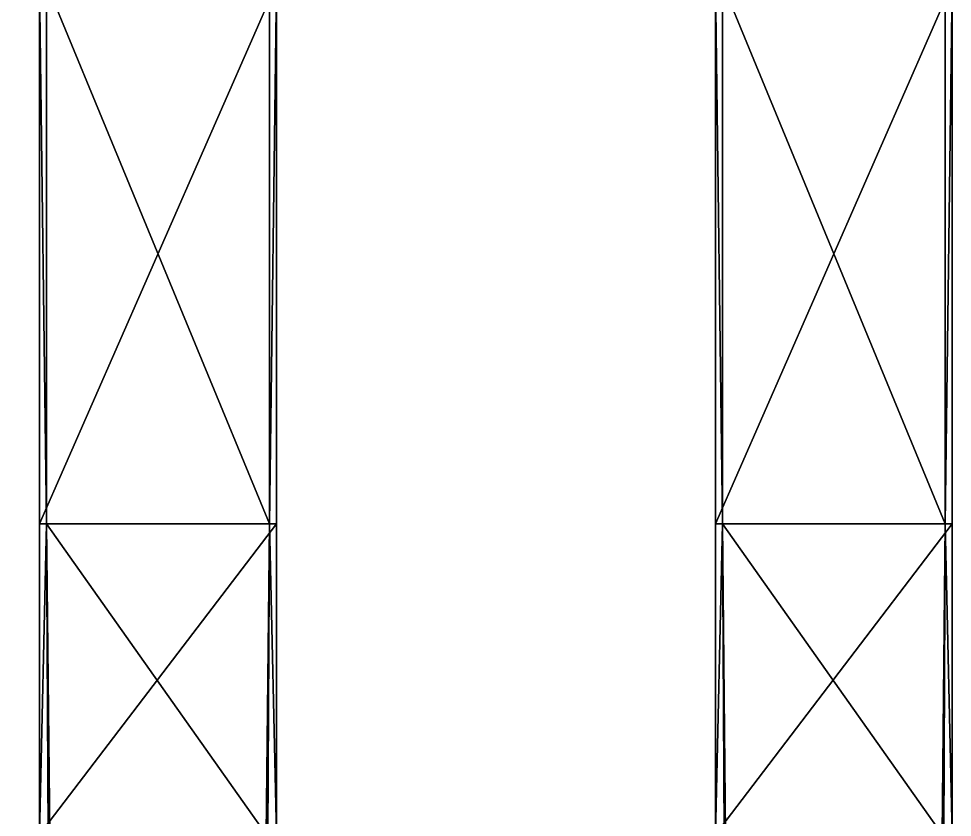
# Model space of a CAD drawing. Header units: millimetres. Extents: x -13000 to 13000, y -1300 to 1300.
# Drawn here: x -7353 to -6662, y -617 to -26 of the extents above; entities that cross this region are included whole.
import ezdxf

# ---------------------------------------------------------------- set-up
doc = ezdxf.new("R2010")
doc.units = ezdxf.units.MM
doc.layers.add('Rails', color=7, linetype='Continuous', true_color=0x068706)

msp = doc.modelspace()

# ---------------------------------------------------------------- meshes
at = {"layer": 'Rails', "color": 201, "true_color": 0xd59ae5}
mesh = msp.add_polyface(dxfattribs=at)
corners = [(-7337.6, 0, -50.05), (-7337.6, -400, -50.05), (-7332.41, -400, 89.95), (-7332.41, 0, 89.95), (-7337.6, -630, -50.05), (-7331.26, -630, 109.95), (-7330.1, -630, 129.95), (-7162.41, 0, -50.05), (-7162.41, -400, -50.05), (-7169.91, -630, 129.95), (-7667.6, -400, 89.95), (-7662.41, -400, -50.05), (-7662.41, 0, -50.05), (-7667.6, 0, 89.95), (-7662.41, -630, -50.05), (-7668.76, -630, 109.95), (-7668.76, -965, 109.95), (-7669.91, -630, 129.95), (-7837.6, 0, -50.05), (-7837.6, -400, -50.05), (-7832.41, -400, 89.95), (-7832.41, 0, 89.95), (-7837.6, -630, -50.05), (-7831.26, -630, 109.95), (-7830.1, -630, 129.95), (-8167.6, -400, 89.95), (-8162.41, -400, -50.05), (-8162.41, 0, -50.05), (-8167.6, 0, 89.95), (-8168.76, -630, 109.95), (-8162.41, -630, -50.05), (-8169.91, -630, 129.95)]
mesh.append_faces([[corners[k] for k in face] for face in [(6, 2, 5), (15, 10, 17), (24, 20, 23), (29, 25, 31)]], dxfattribs={"color": 201})
mesh.append_faces([[corners[k] for k in face] for face in [(0, 1, 2), (2, 3, 0), (4, 5, 2), (2, 1, 4), (1, 0, 7), (4, 1, 8), (2, 6, 9), (10, 11, 12), (12, 13, 10), (14, 15, 16), (10, 15, 14), (14, 11, 10), (18, 19, 20), (20, 21, 18), (22, 23, 20), (20, 19, 22), (21, 20, 10), (10, 13, 21), (19, 18, 12), (12, 11, 19), (22, 19, 11), (11, 14, 22), (20, 24, 17), (17, 10, 20), (24, 23, 15), (15, 17, 24), (25, 26, 27), (27, 28, 25), (25, 29, 30), (30, 26, 25)]], dxfattribs={"vtx2": -1, "color": 201})
mesh = msp.add_polyface(dxfattribs=at)
corners = [(-6667.6, -400, 89.95), (-6662.41, -400, -50.05), (-6662.41, 0, -50.05), (-6667.6, 0, 89.95), (-6662.41, -630, -50.05), (-6668.76, -630, 109.95), (-6668.76, -965, 109.95), (-6669.91, -630, 129.95), (-6837.6, 0, -50.05), (-6837.6, -400, -50.05), (-6832.41, -400, 89.95), (-6832.41, 0, 89.95), (-6837.6, -630, -50.05), (-6831.26, -630, 109.95), (-6830.1, -630, 129.95), (-7167.6, -400, 89.95), (-7162.41, -400, -50.05), (-7162.41, 0, -50.05), (-7167.6, 0, 89.95), (-7168.76, -630, 109.95), (-7162.41, -630, -50.05), (-7169.91, -630, 129.95), (-7332.41, 0, 89.95), (-7332.41, -400, 89.95), (-7337.6, -400, -50.05), (-7337.6, -630, -50.05), (-7330.1, -630, 129.95), (-7331.26, -630, 109.95)]
mesh.append_faces([[corners[k] for k in face] for face in [(5, 0, 7), (14, 10, 13), (19, 15, 21)]], dxfattribs={"color": 201})
mesh.append_faces([[corners[k] for k in face] for face in [(0, 1, 2), (2, 3, 0), (4, 5, 6), (0, 5, 4), (4, 1, 0), (8, 9, 10), (10, 11, 8), (12, 13, 10), (10, 9, 12), (11, 10, 0), (0, 3, 11), (9, 8, 2), (2, 1, 9), (6, 5, 13), (12, 9, 1), (1, 4, 12), (10, 14, 7), (7, 0, 10), (14, 13, 5), (5, 7, 14), (15, 16, 17), (17, 18, 15), (15, 19, 20), (20, 16, 15), (22, 23, 15), (15, 18, 22), (17, 16, 24), (16, 20, 25), (21, 15, 23), (26, 27, 19), (19, 21, 26)]], dxfattribs={"vtx2": -1, "color": 201})

doc.saveas('drawing.dxf')
